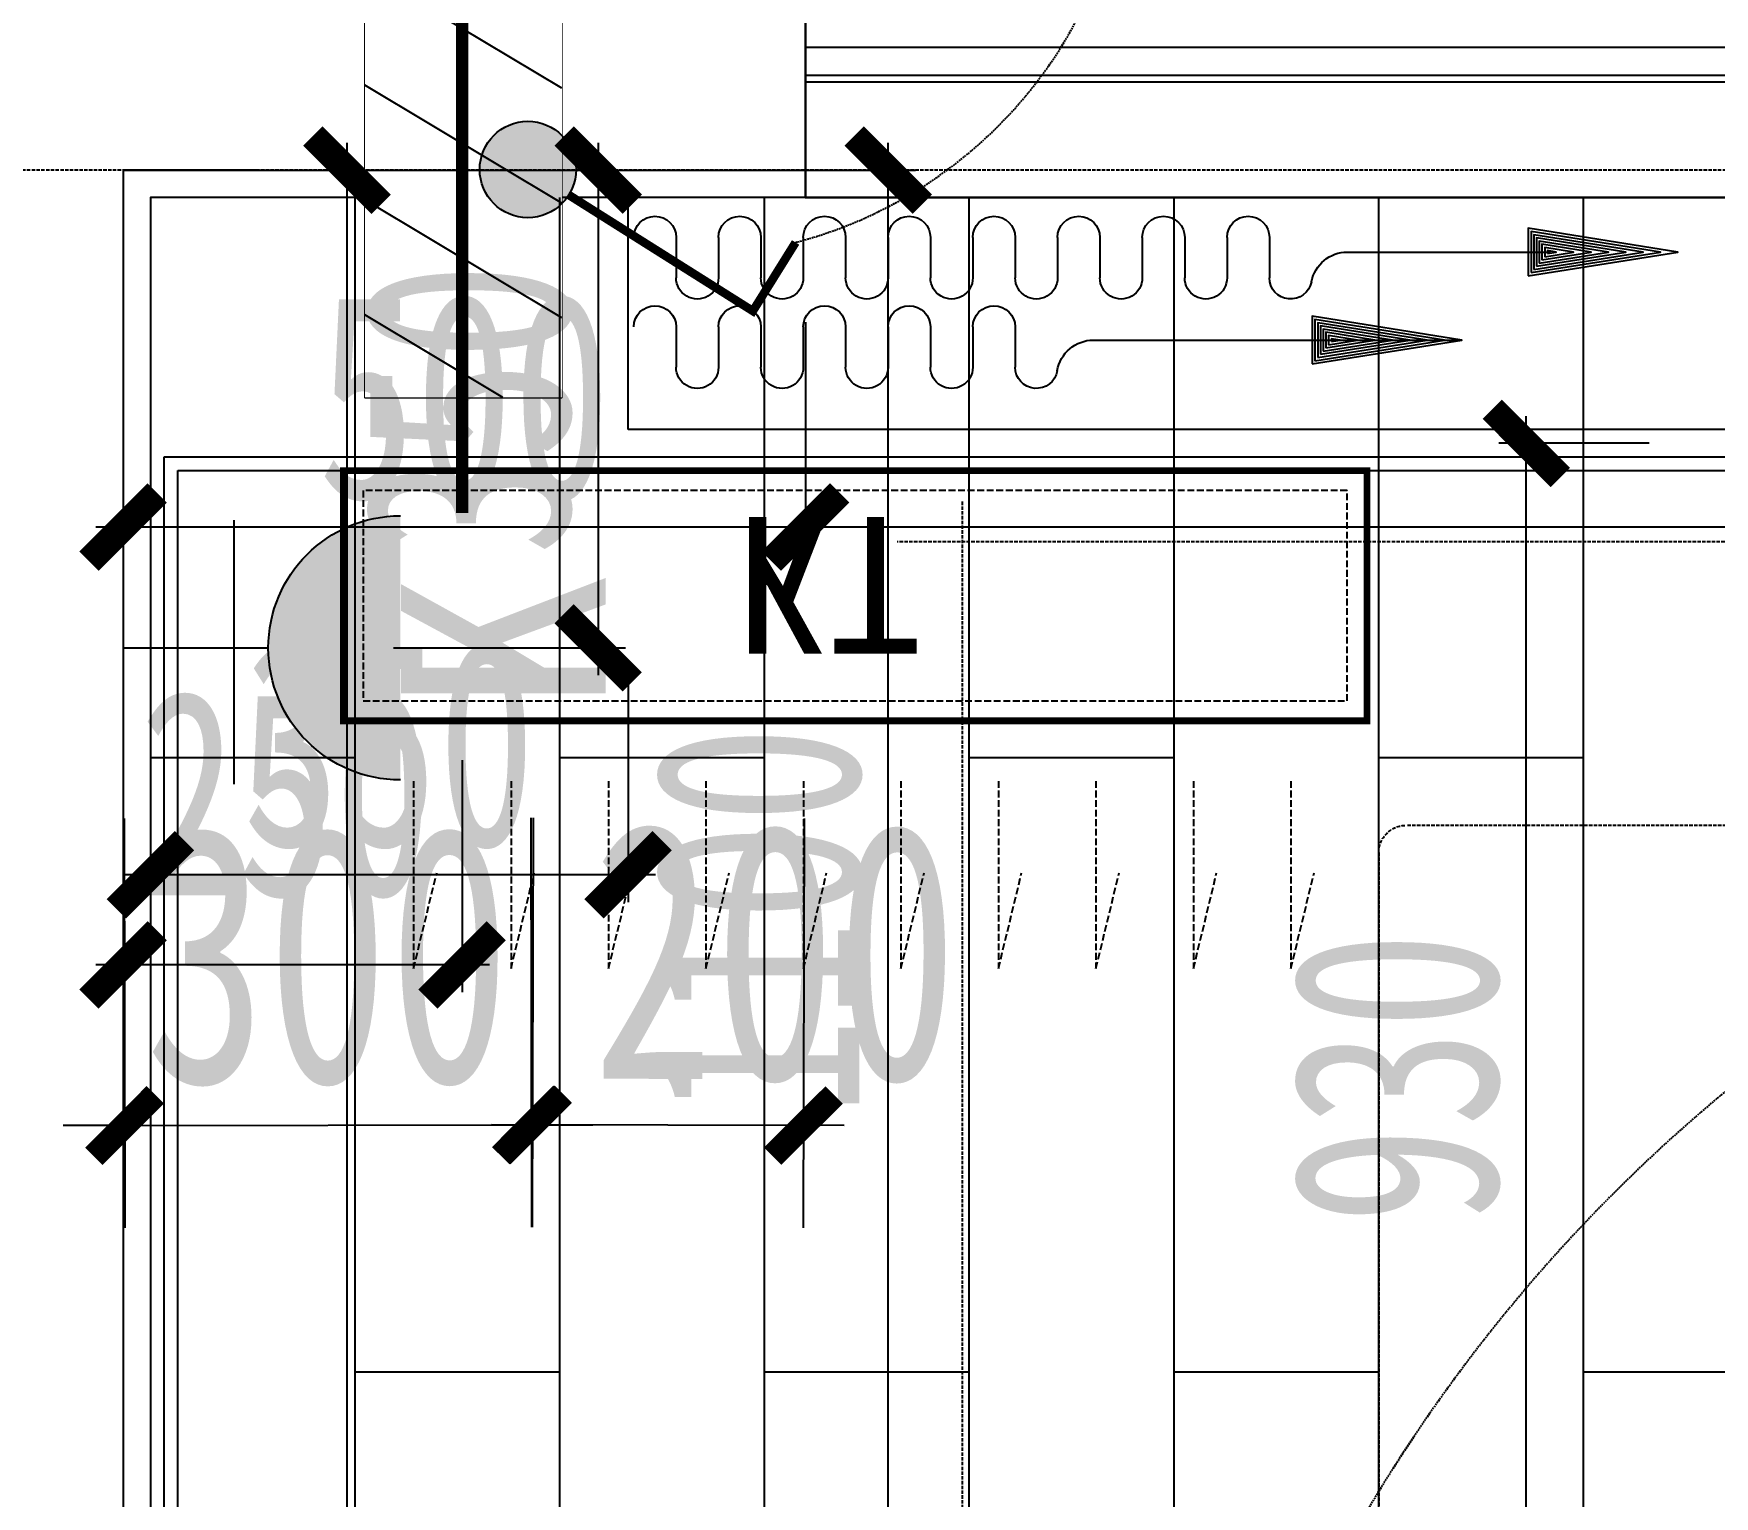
# Model space of a CAD drawing. Extents: x -255202 to 66368, y -6372500 to 603.
# Drawn here: x 61580 to 62811, y -3255359 to -3254287 of the extents above; entities that cross this region are included whole.
import ezdxf
from ezdxf.enums import TextEntityAlignment as Align
from ezdxf.xclip import XClip

# ---------------------------------------------------------------- set-up
doc = ezdxf.new("R2010")
doc.units = 0
doc.header["$LTSCALE"] = 10
doc.header["$MEASUREMENT"] = 0
doc.header["$XCLIPFRAME"] = 2
for name, pattern in [('$0$DASH', [0.35, 0.25, -0.1]), ('__DASH', [0.35, 0.25, -0.1]), ('CONTINOUS', [0]), ('DASH', [0.35, 0.25, -0.1]), ('HIDDEN', [0.375, 0.25, -0.125])]:
    doc.linetypes.add(name, pattern=pattern)
for name, color, linetype in [('A-WALL（砌体墙）', 7, 'Continuous'), ('A-墙体完成面', 15, 'Continuous'), ('A-门', 251, 'Continuous'), ('D-地面材料', 250, 'Continuous'), ('DIM-开关定位', 149, 'Continuous'), ('DIM-插座定位', 146, 'Continuous'), ('DIM-灯具定位', 149, 'Continuous'), ('E-开关示意', 34, 'Continuous'), ('E-插座示意', 34, 'Continuous'), ('G-BEAM', 4, 'DASH'), ('G-BEAM_CON', 4, 'Continuous'), ('J-平面活动家具', 33, 'HIDDEN'), ('J-空调外机', 48, 'HIDDEN'), ('J-窗帘', 8, 'Continuous'), ('J孔洞标注', 149, 'Continuous'), ('T-天花造型', 45, 'Continuous'), ('墙体定位图', 7, 'Continuous'), ('天花布置图', 7, 'Continuous'), ('孔洞', 53, 'Continuous'), ('孔洞标注', 58, 'Continuous'), ('改L~2D$0$0-装饰构件', 32, 'Continuous'), ('改L~2D$0$0-铝板-粗', 140, 'Continuous'), ('改L~2D$0$A-LINE-sec（面层剖线）', 15, 'Continuous')]:
    doc.layers.add(name, color=color, linetype=linetype)
doc.styles.add('宋体', font='', dxfattribs={"width": 0.8})
doc.styles.add('样式222', font='', dxfattribs={"width": 0.7})
doc.styles.get('宋体').set_extended_font_data('STXihei')
doc.styles.get('样式222').set_extended_font_data('STXihei')
doc.dimstyles.new('DK-50', dxfattribs={"dimscale": 50, "dimtxt": 3, "dimasz": 1, "dimexe": 0.4, "dimexo": 0.4, "dimgap": 0.4, "dimtad": 1, "dimtoh": 1, "dimdec": 0, "dimrnd": 5, "dimdsep": 46, "dimtxsty": '样式222', "dimblk": 'ARCHTICK', "dimcen": 3, "dimdle": 0.4, "dimclrd": 149, "dimclre": 149, "dimclrt": 149, "dimadec": 0, "dimazin": 0, "dimtfac": 1, "dimtdec": 0, "dimtix": 1, "dimtmove": 2, "dimatfit": 3, "dimldrblk": 'ARCHTICK', "dimfxl": 3, "dimfxlon": 1, "dimtvp": 1, "dimtolj": 1, "dimtzin": 0, "dimarcsym": 0})
doc.dimstyles.new('副本 DK-75', dxfattribs={"dimscale": 75, "dimtxt": 2.5, "dimasz": 0.6, "dimexe": 1, "dimexo": 1, "dimgap": 0.4, "dimtad": 1, "dimdec": 0, "dimrnd": 5, "dimdsep": 46, "dimtxsty": '样式222', "dimblk": 'ARCHTICK', "dimcen": 3, "dimdle": 0.4, "dimclrd": 149, "dimclre": 149, "dimclrt": 149, "dimadec": 0, "dimazin": 0, "dimtfac": 1, "dimtdec": 0, "dimtix": 1, "dimtmove": 2, "dimatfit": 3, "dimldrblk": 'ARCHTICK', "dimfxl": 3, "dimfxlon": 1, "dimtvp": 1, "dimtolj": 1, "dimtzin": 0, "dimarcsym": 0})

# ---------------------------------------------------------------- blocks, each defined once
blk = doc.blocks.new('_ArchTick')
at = {"color": 0, "linetype": 'ByBlock', "const_width": 0.4}
blk.add_lwpolyline([(-0.5, -0.5), (0.5, 0.5)], dxfattribs=at)
blk = doc.blocks.new('*D114')
at = {"layer": 'Defpoints', "color": 0, "transparency": 16777216}
for p in [(61678.14391207507, -3254387.021671573), (62205.66868994228, -3254387.021671573), (61678.14391207507, -3255487.021671572)]:
    blk.add_point(p, dxfattribs=at)
at = {"layer": 'DIM-插座定位', "color": 149, "lineweight": -2, "transparency": 16777216}
for p, q in [((62205.66868994228, -3255507.021671572), (62205.66868994228, -3254367.021671573)), ((62055.66868994228, -3254387.021671573), (62225.66868994228, -3254387.021671573)), ((62055.66868994228, -3255487.021671572), (62225.66868994228, -3255487.021671572))]:
    blk.add_line(p, q, dxfattribs=at)
at = {"layer": 'DIM-插座定位', "color": 149, "lineweight": -2, "transparency": 16777216, "xscale": 50, "yscale": 50, "zscale": 50}
for p, rotation in [((62205.66868994228, -3254387.021671573), 90), ((62205.66868994228, -3255487.021671572), 270)]:
    blk.add_blockref('_ArchTick', p, dxfattribs=dict(at, rotation=rotation))
at = {"layer": 'DIM-插座定位', "color": 149, "transparency": 16777216, "insert": (62110.66868994135, -3254937.021671572), "char_height": 150, "attachment_point": 5, "rotation": 90, "style": '样式222'}
blk.add_mtext('\\A1;1100', dxfattribs=at)
blk = doc.blocks.new('A$C575336CE')
h = blk.add_hatch(color=0)
edge = h.paths.add_edge_path()
edge.add_line((1.405646562809124, 90.28271435946226), (87.40564656234345, 90.28271435946226))
edge.add_ellipse((44.40564656257629, 90.28271435946226), major_axis=(-30.40559159087552, 30.40559159087552), ratio=0.9999999999987759, start_angle=45.00000000003507, end_angle=225.000000000035, ccw=False)
at = {"color": 0}
for p, q in [((44.40564656280912, -0.0007810433162376), (44.40564656280912, 47.28271435957868)), ((0.0002294096630067, 36.18985817040085), (86.00022940547206, 36.18985817040085))]:
    blk.add_line(p, q, dxfattribs=at)
blk.add_arc((44.40564656234346, 90.28271435946226), 42.9999999999224, 180, 0, dxfattribs=at)
at = {"color": 0, "style": '宋体'}
blk.add_attdef('S', text='', height=84, dxfattribs=at).set_placement((102.5750291629228, 76.11970460601151), align=Align.BOTTOM_CENTER)
blk = doc.blocks.new('*U79')
for points in [[(-0.3904160950752341, 0.2608676946291417), (-0.3320215967334936, -0.3320215967334935), (-0.3320215967334936, 0.3320215967334937)], [(-0.3320215967334936, 0.3320215967334937), (-0.2608676946291415, -0.3904160950752341), (-0.2608676946291415, 0.3904160950752342)], [(-0.3320215967334936, -0.3320215967334935), (-0.3320215967334936, 0.3320215967334937), (-0.2608676946291415, -0.3904160950752341)], [(-0.2608676946291415, 0.3904160950752342), (-0.1796887933164801, -0.4338071218311021), (-0.1796887933164801, 0.4338071218311021)], [(-0.2608676946291415, -0.3904160950752341), (-0.2608676946291415, 0.3904160950752342), (-0.1796887933164801, -0.4338071218311021)], [(-0.1796887933164801, 0.4338071218311021), (-0.0916045524473026, -0.4605271841768374), (-0.0916045524473026, 0.4605271841768375)], [(-0.1796887933164801, -0.4338071218311021), (-0.1796887933164801, 0.4338071218311021), (-0.0916045524473026, -0.4605271841768374)], [(-0.0916045524473026, 0.4605271841768375), (-1e-16, -0.4695494451012771), (-1e-16, 0.4695494451012773)], [(-0.0916045524473026, -0.4605271841768374), (-0.0916045524473026, 0.4605271841768375), (-1e-16, -0.4695494451012771)], [(-0.4605271841768374, 0.0916045524473031), (-0.4338071218311021, -0.17968879331648), (-0.4338071218311021, 0.1796887933164804)], [(-0.4338071218311021, 0.1796887933164804), (-0.3904160950752341, -0.2608676946291414), (-0.3904160950752341, 0.2608676946291417)], [(-0.4338071218311021, -0.17968879331648), (-0.4338071218311021, 0.1796887933164804), (-0.3904160950752341, -0.2608676946291414)], [(-0.3904160950752341, -0.2608676946291414), (-0.3904160950752341, 0.2608676946291417), (-0.3320215967334936, -0.3320215967334935)], [(-0.4695494451012772, 0), (-0.4605271841768374, -0.0916045524473025), (-0.4605271841768374, 0.0916045524473031)], [(-0.4605271841768374, -0.0916045524473025), (-0.4605271841768374, 0.0916045524473031), (-0.4338071218311021, -0.17968879331648)]]:
    blk.add_solid(points)
at = {"extrusion": (0, 0, -1)}
for points in [[(1e-16, -0.4695494451012771), (1e-16, 0.4695494451012773), (-0.0916045524473024, -0.4605271841768373)], [(1e-16, 0.4695494451012773), (-0.0916045524473024, -0.4605271841768373), (-0.0916045524473024, 0.4605271841768376)], [(-0.0916045524473024, -0.4605271841768373), (-0.0916045524473024, 0.4605271841768376), (-0.1796887933164799, -0.4338071218311021)], [(-0.0916045524473024, 0.4605271841768376), (-0.1796887933164799, -0.4338071218311021), (-0.1796887933164799, 0.4338071218311023)], [(-0.1796887933164799, -0.4338071218311021), (-0.1796887933164799, 0.4338071218311023), (-0.2608676946291413, -0.390416095075234)], [(-0.1796887933164799, 0.4338071218311023), (-0.2608676946291413, -0.390416095075234), (-0.2608676946291413, 0.3904160950752345)], [(-0.2608676946291413, -0.390416095075234), (-0.2608676946291413, 0.3904160950752345), (-0.3320215967334934, -0.3320215967334935)], [(-0.2608676946291413, 0.3904160950752345), (-0.3320215967334934, -0.3320215967334935), (-0.3320215967334934, 0.3320215967334939)], [(-0.3320215967334934, -0.3320215967334935), (-0.3320215967334934, 0.3320215967334939), (-0.390416095075234, -0.2608676946291414)], [(-0.3320215967334934, 0.3320215967334939), (-0.390416095075234, -0.2608676946291414), (-0.390416095075234, 0.260867694629142)], [(-0.390416095075234, -0.2608676946291414), (-0.390416095075234, 0.260867694629142), (-0.4338071218311019, -0.17968879331648)], [(-0.390416095075234, 0.260867694629142), (-0.4338071218311019, -0.17968879331648), (-0.4338071218311019, 0.1796887933164809)], [(-0.4338071218311019, -0.17968879331648), (-0.4338071218311019, 0.1796887933164809), (-0.4605271841768372, -0.0916045524473026)], [(-0.4338071218311019, 0.1796887933164809), (-0.4605271841768372, -0.0916045524473026), (-0.4605271841768372, 0.0916045524473042)], [(-0.4605271841768372, -0.0916045524473026), (-0.4605271841768372, 0.0916045524473042), (-0.4695494451012775, 5e-15)]]:
    blk.add_solid(points, dxfattribs=at)
blk = doc.blocks.new('开关单01')
for p, q in [((110.3760311594542, 109.3887381767163), (76.96745322688093, 142.7973160785095)), ((20.40882511509153, 19.42153213427445), (110.3760311594542, 109.3887381767163))]:
    blk.add_line(p, q)
at = {"ltscale": 0.3, "const_width": 5}
blk.add_lwpolyline([(76.96745322688093, 142.7973160785095), (110.3760311594542, 109.3887381767163), (19.92129580400964, 19.9212958040096)], dxfattribs=at)
blk.add_circle((0, 0), 28.17296670607665)
at = {"extrusion": (0, 0, -1), "xscale": 60, "yscale": 60, "zscale": -60, "rotation": 90}
blk.add_blockref('*U79', (0, 0), dxfattribs=at)
blk = doc.blocks.new('DRAP')
at = {"color": 250}
for p, q in [((39.32081005553482, 46.72263380710501), (39.32081005553482, 83.65059129253495)), ((78.13309076807855, 46.7226338069886), (78.13309076807855, 83.65059129253495)), ((116.9453714806004, 46.72263380710501), (116.9453714805968, 83.65059129241854)), ((155.7576521931478, 46.7226338069886), (155.7576521931442, 83.65059129241854)), ((194.5699329056915, 46.72263380710501), (194.5699329056915, 83.65059129241854)), ((233.3822136182243, 46.72263380710501), (233.3822136182243, 83.65059129241854)), ((272.1944943307572, 46.72263380710501), (272.1944943307572, 83.65059129253495)), ((311.00677504329, 46.72263380710501), (311.00677504329, 83.65059129241854)), ((349.819055755841, 46.7226338069886), (349.819055755841, 83.65059129253495)), ((421.6377484275436, 58.76059222524054), (758.9475622098435, 58.76059222535696)), ((39.32081005553482, -35.16112542664632), (39.32081005553482, 1.766832058783621)), ((78.13309076807855, -35.16112542664632), (78.13309076808218, 1.766832058783621)), ((116.9453714806004, -35.16112542664632), (116.9453714806004, 1.766832058900036)), ((155.7576521931478, -35.16112542664632), (155.7576521931442, 1.766832058667205)), ((194.5699329056952, -35.16112542664632), (194.5699329056915, 1.766832058783621)), ((233.382213618228, -35.16112542664632), (233.3822136182243, 1.766832058667205)), ((272.1944943307572, -35.16112542652991), (272.1944943307572, 1.766832058667205)), ((311.00677504329, -35.16112542664632), (311.00677504329, 1.766832058783621)), ((349.8190557558373, -35.16112542652991), (349.8190557558446, 1.766832058667205)), ((388.6313364683701, -35.16112542676274), (388.6313364683738, 1.766832058783621)), ((427.4436171809211, -35.16112542664632), (427.4436171809211, 1.766832058667205)), ((466.2558978934539, -35.16112542664632), (466.2558978934539, 1.766832058783621)), ((505.0681786059868, -35.16112542664632), (505.0681786059868, 1.766832058783621)), ((543.8804593185196, -35.16112542664632), (543.8804593185196, 1.766832058667205)), ((582.6927400310669, -35.16112542664632), (582.6927400310669, 1.766832058667205)), ((654.2767111010435, -21.83185077807866), (840.2600622098398, -21.83185077807866))]:
    blk.add_line(p, q, dxfattribs=at)
at = {"color": 250, "linetype": 'Continuous'}
for points in [[(621.9065766366803, 80.54987127985805), (758.9475622098435, 58.76059222535696), (621.9065766366839, 36.97131317085586)], [(624.4065766366839, 77.6209722883068), (743.0266129241318, 58.76059222535696), (624.4065766366839, 39.90021216217428)], [(626.9065766366839, 74.69207329687197), (727.1056636384419, 58.76059222524054), (626.9065766366839, 42.82911115372553)], [(629.4065766366839, 71.76317430543713), (711.1847143527411, 58.76059222524054), (629.4065766366803, 45.75801014516037)], [(631.9065766366803, 68.8342753140023), (695.2637650670476, 58.76059222524054), (631.9065766366839, 48.68690913671162)], [(634.4065766366803, 65.90537632256746), (679.3428157813469, 58.76059222524054), (634.4065766366839, 51.61580812803004)], [(636.9065766366839, 62.97647733101621), (663.4218664956388, 58.76059222524054), (636.9065766366803, 54.54470711958129)], [(639.4065766366839, 60.04757833958138), (647.5009172099344, 58.76059222535696), (639.4065766366803, 57.47360611113254)], [(819.7815766366803, -0.0425717233447358), (956.8225622098398, -21.83185077796225), (819.7815766366839, -43.62112983246334)], [(822.2815766366839, -2.971470714895986), (940.9016129241318, -21.83185077796225), (822.2815766366803, -40.69223084114492)], [(824.7815766366839, -5.900369706330821), (924.9806636384455, -21.83185077796225), (824.7815766366803, -37.76333184959367)], [(827.2815766366803, -8.829268697882071), (909.0597143527411, -21.83185077796225), (827.2815766366839, -34.83443285815883)], [(829.7815766366803, -11.75816768931691), (893.1387650670513, -21.83185077807866), (829.7815766366839, -31.90553386660758)], [(832.2815766366803, -14.68706668086816), (877.2178157813432, -21.83185077807866), (832.2815766366839, -28.97663487517275)], [(834.7815766366839, -17.61596567230299), (861.2968664956388, -21.83185077796225), (834.7815766366839, -26.0477358836215)], [(837.2815766366803, -20.54486466385424), (845.375917209938, -21.83185077807866), (837.2815766366803, -23.11883689218666)]]:
    blk.add_lwpolyline(points, close=True, dxfattribs=at)
at = {"color": 250}
for centre, radius, start, end in [((58.72695041179759, 83.65059129241854), 19.40614035626747, 0, 180), ((136.3515118368814, 83.65059129241854), 19.40614035626747, 0, 180), ((213.9760732619579, 83.65059129241854), 19.40614035626747, 0, 180), ((291.6006346870236, 83.65059129230212), 19.40614035626747, 0, 180), ((369.2251961121074, 83.65059129241854), 19.40614035626747, 9.59477245366293, 180), ((421.6377484275399, 92.51059222524054), 33.75, 189.5947724536629, 270), ((19.91466969926842, 46.72263380710501), 19.40614035626747, 180, 0), ((97.5392311243304, 46.72263380710501), 19.40614035626747, 180, 0), ((175.1637925494106, 46.7226338069886), 19.40614035626747, 180, 0), ((252.7883539744907, 46.7226338069886), 19.40614035626747, 180, 0), ((330.4129153995564, 46.72263380710501), 19.40614035626747, 180, 0), ((58.72695041179759, 1.766832058667205), 19.40614035626747, 0, 180), ((136.3515118368778, 1.766832058667205), 19.40614035626747, 0, 180), ((213.9760732619579, 1.766832058783621), 19.40614035626747, 0, 180), ((291.6006346870236, 1.766832058783621), 19.40614035626747, 0, 180), ((369.2251961121074, 1.766832058667205), 19.40614035626747, 0, 180), ((446.8497575371875, 1.766832058667205), 19.40614035626747, 0, 180), ((524.4743189622532, 1.766832058667205), 19.40614035626747, 0, 180), ((602.0988803873333, 1.766832058783621), 19.40614035626747, 11.00949546774086, 180), ((654.2767111010435, 11.91814922203775), 33.75, 191.0094954677409, 270), ((19.91466969926842, -35.16112542664632), 19.40614035626747, 180, 0), ((97.53923112433404, -35.16112542664632), 19.40614035626747, 180, 0), ((175.1637925494106, -35.16112542652991), 19.40614035626747, 180, 0), ((252.7883539744907, -35.16112542664632), 19.40614035626747, 180, 0), ((330.41291539956, -35.16112542664632), 19.40614035626747, 180, 0), ((408.0374768246547, -35.16112542664632), 19.40614035626747, 180, 0), ((485.6620382497204, -35.16112542664632), 19.40614035626747, 180, 0), ((563.2865996748005, -35.16112542652991), 19.40614035626747, 180, 0)]:
    blk.add_arc(centre, radius, start, end, dxfattribs=at)
blk = doc.blocks.new('*U92')
at = {"color": 48}
blk.add_lwpolyline([(22.32641585014062, -11.71718853190198), (22.32641585014062, 68.2828114685908), (242.3264253518428, 68.28281146888911), (242.3264253518428, -11.71718853160367)], close=True, dxfattribs=at)
blk.add_wipeout([(22.32641585014062, -11.717188531901968), (22.32641585014062, 68.28281146859081), (242.32642535184272, 68.28281146888907), (242.32642535184272, -11.717188531603654)])
at = {"color": 48, "const_width": 5}
blk.add_lwpolyline([(-4.865193571313284, 28.79380488268362), (289.2239972769073, 28.79380488267634)], dxfattribs=at)
blk = doc.blocks.new('主卧室孔洞')
at = {"color": 1, "xscale": -1, "rotation": 180}
blk.add_blockref('*U92', (270.7556833982671, -8599.90948264424), dxfattribs=at)
at = {"color": 48, "linetype": 'ByBlock'}
for p, q in [((340.9831373641647, -8588.192294112403), (293.0820992484078, -8668.19229411283)), ((387.6053140951173, -8588.192294112465), (339.7042759793594, -8668.192294112894)), ((434.2274908260689, -8588.192294112529), (386.3264527103111, -8668.192294112958)), ((480.8496675570203, -8588.192294112592), (432.9486294412634, -8668.19229411302)), ((513.0821087501098, -8612.224734500549), (479.570806172215, -8668.192294113083))]:
    blk.add_line(p, q, dxfattribs=at)
blk = doc.blocks.new('WDD')
at = {"layer": '孔洞', "color": 48, "linetype": 'ByBlock', "xscale": 1.80468753947396, "yscale": 1.80468753947396, "zscale": 1.80468753947396}
blk.add_blockref('主卧室孔洞', (-180206.8185476576, -3307052.57929104, -6.894340875746146), dxfattribs=at)
at = {"layer": '孔洞', "color": 48, "linetype": 'ByBlock'}
blk.add_circle((-179863.9160635076, -3322624.692595416, -6.894340875746146), 136.9467697016375, dxfattribs=at)
blk = doc.blocks.new('REWDD')
at = {"layer": '孔洞', "color": 48, "style": '样式222', "width": 0.7}
blk.add_text('3', height=187.4987569642499, rotation=90, dxfattribs=at).set_placement((-220551.6766497751, -3336586.216763888), align=Align.RIGHT)
at = {"layer": '孔洞', "linetype": 'ByBlock', "rotation": 90}
blk.add_blockref('WDD', (-3543256.521805496, -3156772.442877288, 6.894340875746146), dxfattribs=at)
blk = doc.blocks.new('EREDD')
at = {"layer": 'J-空调外机', "linetype": 'ByBlock', "rotation": 270}
blk.add_blockref('REWDD', (3407581.443410362, -3474589.519533922), dxfattribs=at)
blk = doc.blocks.new('*D286')
at = {"layer": 'Defpoints', "color": 0, "transparency": 16777216}
for p in [(61594.52775316191, -3254037.021671435), (61594.52775316191, -3254167.021671438), (61975.52457556209, -3254167.021671438)]:
    blk.add_point(p, dxfattribs=at)
at = {"layer": 'J孔洞标注', "color": 149, "lineweight": -2, "transparency": 16777216}
for p, q in [((61975.52457556209, -3254037.021671435), (61975.52457556209, -3253992.021671435)), ((61750.52457556209, -3254037.021671435), (62050.52457556209, -3254037.021671435)), ((61975.52457556209, -3254037.021671435), (61975.52457556209, -3254167.021671438)), ((61750.52457556209, -3254167.021671438), (62050.52457556209, -3254167.021671438)), ((61975.52457556209, -3254167.021671438), (61975.52457556209, -3254212.021671438))]:
    blk.add_line(p, q, dxfattribs=at)
at = {"layer": 'J孔洞标注', "color": 149, "lineweight": -2, "transparency": 16777216, "xscale": 45, "yscale": 45, "zscale": 45}
for p, rotation in [((61975.52457556209, -3254037.021671435), 270), ((61975.52457556209, -3254167.021671438), 90)]:
    blk.add_blockref('_ArchTick', p, dxfattribs=dict(at, rotation=rotation))
at = {"layer": 'J孔洞标注', "color": 149, "transparency": 16777216, "insert": (61851.77457556115, -3254102.021671436), "char_height": 187.5, "attachment_point": 5, "rotation": 90, "style": '样式222'}
blk.add_mtext('\\A1;130', dxfattribs=at)
blk = doc.blocks.new('*D303')
at = {"layer": 'Defpoints', "color": 0, "linetype": 'ByBlock', "transparency": 16777216}
for p in [(61645.08434389081, -3254355.625305978), (61893.46311370339, -3254355.625305976), (61645.08434389081, -3254969.259780381)]:
    blk.add_point(p, dxfattribs=at)
at = {"layer": '孔洞标注', "color": 149, "linetype": 'ByBlock', "lineweight": -2, "transparency": 16777216}
for p, q in [((61645.08434389081, -3254819.259780381), (61645.08434389081, -3254989.259780381)), ((61893.46311370339, -3254819.259780381), (61893.46311370339, -3254989.259780381)), ((61913.46311370339, -3254969.259780381), (61625.08434389081, -3254969.259780381))]:
    blk.add_line(p, q, dxfattribs=at)
at = {"layer": '孔洞标注', "color": 149, "linetype": 'ByBlock', "lineweight": -2, "transparency": 16777216, "xscale": 50, "yscale": 50, "zscale": 50, "rotation": 180}
blk.add_blockref('_ArchTick', (61645.08434389081, -3254969.259780381), dxfattribs=at)
at = {"layer": '孔洞标注', "color": 149, "linetype": 'ByBlock', "lineweight": -2, "transparency": 16777216, "xscale": 50, "yscale": 50, "zscale": 50}
blk.add_blockref('_ArchTick', (61893.46311370339, -3254969.259780381), dxfattribs=at)
at = {"layer": '孔洞标注', "color": 149, "linetype": 'ByBlock', "transparency": 16777216, "insert": (61764.1686899421, -3254844.5), "char_height": 150, "attachment_point": 5, "style": '样式222'}
blk.add_mtext('\\A1;250', dxfattribs=at)
blk = doc.blocks.new('DDD')
at = {"linetype": '$0$DASH', "ltscale": 2}
for p, q in [((102010.2219314642, -298630.3108431674), (102010.2219314642, -298767.6565762847)), ((102081.6508481088, -298630.3108431674), (102081.6508481088, -298767.6565762847)), ((102153.0797647535, -298630.3108431674), (102153.0797647535, -298767.6565762847)), ((102224.5086813981, -298630.3108431674), (102224.5086813981, -298767.6565762847)), ((102295.9375980428, -298630.3108431674), (102295.9375980428, -298767.6565762847)), ((102367.3665146875, -298630.3108431674), (102367.3665146875, -298767.6565762847)), ((102438.7954313321, -298630.3108431674), (102438.7954313321, -298767.6565762847)), ((102510.2243479768, -298630.3108431674), (102510.2243479768, -298767.6565762847)), ((102581.6532646214, -298630.3108431674), (102581.6532646214, -298767.6565762847)), ((102653.0821812661, -298630.3108431674), (102653.0821812661, -298767.6565762847)), ((102010.2219314642, -298767.6565762847), (101993.2503140079, -298697.6134930686)), ((102081.6508481088, -298767.6565762847), (102064.6792306526, -298697.6134930686)), ((102153.0797647535, -298767.6565762847), (102136.1081472972, -298697.6134930686)), ((102224.5086813981, -298767.6565762847), (102207.5370639419, -298697.6134930686)), ((102295.9375980428, -298767.6565762847), (102278.9659805865, -298697.6134930686)), ((102367.3665146875, -298767.6565762847), (102350.3948972312, -298697.6134930686)), ((102438.7954313321, -298767.6565762847), (102421.8238138758, -298697.6134930686)), ((102510.2243479768, -298767.6565762847), (102493.2527305205, -298697.6134930686)), ((102581.6532646214, -298767.6565762847), (102564.6816471652, -298697.6134930686)), ((102653.0821812661, -298767.6565762847), (102636.1105638098, -298697.6134930686))]:
    blk.add_line(p, q, dxfattribs=at)
at = {"linetype": '$0$DASH', "ltscale": 2, "const_width": 5}
blk.add_lwpolyline([(101954.4862390346, -298402.9194992445), (102704.4862388599, -298402.9194992445), (102704.4862388599, -298586.2528325352), (101954.4862390346, -298586.2528325352), (101954.4862390346, -298402.9194992445)], dxfattribs=at)
at = {"color": 8, "linetype": '$0$DASH', "ltscale": 2}
blk.add_lwpolyline([(101969.0706224271, -298417.5038826368), (102689.9018554674, -298417.5038826368), (102689.9018554674, -298571.6684491425), (101969.0706224271, -298571.6684491425)], close=True, dxfattribs=at)
at = {"color": 8, "style": '宋体', "text_generation_flag": 2}
blk.add_attdef('KT', text='', height=124.9999999708962, dxfattribs=at).set_placement((102348.6715728393, -298486.951429869), align=Align.MIDDLE)
blk = doc.blocks.new('fgdgdgd')
at = {"layer": 'G-BEAM'}
blk.add_line((167852.5632162801, 69924.83510910627), (161852.5651694051, 69924.83510910627), dxfattribs=at)
blk = doc.blocks.new('*D358')
at = {"layer": 'Defpoints', "color": 0, "transparency": 16777216}
for p in [(62673.1600120586, -3254587.154816554), (62783.32047419081, -3254587.154816554), (62748.37274807643, -3255517.097747114)]:
    blk.add_point(p, dxfattribs=at)
at = {"layer": 'DIM-灯具定位', "color": 149, "lineweight": -2, "transparency": 16777216}
for p, q in [((62673.1600120586, -3255537.097747114), (62673.1600120586, -3254567.154816554)), ((62763.32047419081, -3254587.154816554), (62653.1600120586, -3254587.154816554)), ((62728.37274807643, -3255517.097747114), (62653.1600120586, -3255517.097747114))]:
    blk.add_line(p, q, dxfattribs=at)
at = {"layer": 'DIM-灯具定位', "color": 149, "lineweight": -2, "transparency": 16777216, "xscale": 50, "yscale": 50, "zscale": 50}
for p, rotation in [((62673.1600120586, -3254587.154816554), 90), ((62673.1600120586, -3255517.097747114), 270)]:
    blk.add_blockref('_ArchTick', p, dxfattribs=dict(at, rotation=rotation))
at = {"layer": 'DIM-灯具定位', "color": 149, "transparency": 16777216, "insert": (62578.16001205767, -3255052.126281833), "char_height": 150, "attachment_point": 5, "rotation": 90, "style": '样式222'}
blk.add_mtext('\\A1;930', dxfattribs=at)
blk = doc.blocks.new('*D417')
at = {"layer": 'Defpoints', "color": 0, "transparency": 16777216}
for p in [(61946.65321788826, -3254386.572184134), (62145.08434389051, -3254387.021671439), (61945.06771908882, -3255086.508108245)]:
    blk.add_point(p, dxfattribs=at)
at = {"layer": 'DIM-开关定位', "color": 149, "lineweight": -2, "transparency": 16777216}
for p, q in [((61945.5773890491, -3254861.508685498), (61944.89782910206, -3255161.507915827)), ((62144.00851505135, -3254861.958172803), (62143.32895510431, -3255161.957403132)), ((62173.49876812402, -3255087.025551545), (61915.06779605587, -3255086.44015225))]:
    blk.add_line(p, q, dxfattribs=at)
at = {"layer": 'DIM-开关定位', "color": 149, "lineweight": -2, "transparency": 16777216, "xscale": 45, "yscale": 45, "zscale": 45}
for p, rotation in [((61945.06771908882, -3255086.508108245), 179.8702134993696), ((62143.49884509108, -3255086.95759555), 359.8702134993696)]:
    blk.add_blockref('_ArchTick', p, dxfattribs=dict(at, rotation=rotation))
at = {"layer": 'DIM-开关定位', "color": 149, "transparency": 16777216, "insert": (62122.81349429312, -3254960.724139038), "char_height": 187.5, "attachment_point": 5, "rotation": 359.87021349936964, "style": '样式222'}
blk.add_mtext('\\A1;200', dxfattribs=at)
blk = doc.blocks.new('*D685')
at = {"layer": 'Defpoints', "color": 0, "transparency": 16777216}
for p in [(59145.08434372321, 0), (59145.08434372321, 0), (62145.08434372321, -3265087.021671439)]:
    blk.add_point(p, dxfattribs=at)
at = {"layer": '墙体定位图', "color": 149, "lineweight": -2, "transparency": 16777216}
for p, q in [((59145.08434372321, 0), (59145.08434372321, 20)), ((62145.08434372341, -150), (62145.08434372341, 20)), ((62165.08434372341, 0), (59125.08434372321, 0))]:
    blk.add_line(p, q, dxfattribs=at)
at = {"layer": '墙体定位图', "color": 149, "lineweight": -2, "transparency": 16777216, "xscale": 50, "yscale": 50, "zscale": 50, "rotation": 180}
blk.add_blockref('_ArchTick', (59145.08434372321, 0), dxfattribs=at)
at = {"layer": '墙体定位图', "color": 149, "lineweight": -2, "transparency": 16777216, "xscale": 50, "yscale": 50, "zscale": 50}
blk.add_blockref('_ArchTick', (62145.08434372341, 0), dxfattribs=at)
at = {"layer": '墙体定位图', "color": 149, "transparency": 16777216, "insert": (60645.08434372331, 95), "char_height": 150, "attachment_point": 5, "style": '样式222'}
blk.add_mtext('\\A1;3000', dxfattribs=at)
blk = doc.blocks.new('*D695')
at = {"layer": 'Defpoints', "color": 0, "transparency": 16777216}
for p in [(61545.08434389105, 230.9122631917708), (62645.0843439132, 0), (61545.08434389085, -3260687.140984676)]:
    blk.add_point(p, dxfattribs=at)
at = {"layer": '墙体定位图', "color": 149, "lineweight": -2, "transparency": 16777216}
for p, q in [((61545.08434389105, 80.91226319177076), (61545.08434389105, 250.9122631917708)), ((62645.0843439132, 80.91226319177076), (62645.0843439132, 250.9122631917708)), ((62665.0843439132, 230.9122631917708), (61525.08434389105, 230.9122631917708))]:
    blk.add_line(p, q, dxfattribs=at)
at = {"layer": '墙体定位图', "color": 149, "lineweight": -2, "transparency": 16777216, "xscale": 50, "yscale": 50, "zscale": 50, "rotation": 180}
blk.add_blockref('_ArchTick', (61545.08434389105, 230.9122631917708), dxfattribs=at)
at = {"layer": '墙体定位图', "color": 149, "lineweight": -2, "transparency": 16777216, "xscale": 50, "yscale": 50, "zscale": 50}
blk.add_blockref('_ArchTick', (62645.0843439132, 230.9122631917708), dxfattribs=at)
at = {"layer": '墙体定位图', "color": 149, "transparency": 16777216, "insert": (62095.08434390213, 325.9122631917708), "char_height": 150, "attachment_point": 5, "style": '样式222'}
blk.add_mtext('\\A1;1100', dxfattribs=at)
blk = doc.blocks.new('*D712')
at = {"layer": 'Defpoints', "color": 0, "transparency": 16777216}
for p in [(62145.0843438905, -3254387.021671439), (64145.08434388993, -3254387.021671439), (62145.0843438905, -3254648.5)]:
    blk.add_point(p, dxfattribs=at)
at = {"layer": '墙体定位图', "color": 149, "lineweight": -2, "transparency": 16777216}
for p, q in [((62145.0843438905, -3254498.5), (62145.0843438905, -3254668.5)), ((64145.08434388993, -3254498.5), (64145.08434388993, -3254668.5)), ((64165.08434388993, -3254648.5), (62125.0843438905, -3254648.5))]:
    blk.add_line(p, q, dxfattribs=at)
at = {"layer": '墙体定位图', "color": 149, "lineweight": -2, "transparency": 16777216, "xscale": 50, "yscale": 50, "zscale": 50, "rotation": 180}
blk.add_blockref('_ArchTick', (62145.0843438905, -3254648.5), dxfattribs=at)
at = {"layer": '墙体定位图', "color": 149, "lineweight": -2, "transparency": 16777216, "xscale": 50, "yscale": 50, "zscale": 50}
blk.add_blockref('_ArchTick', (64145.08434388993, -3254648.5), dxfattribs=at)
at = {"layer": '墙体定位图', "color": 149, "transparency": 16777216, "insert": (63145.08434389022, -3254553.5), "char_height": 150, "attachment_point": 5, "style": '样式222'}
blk.add_mtext('\\A1;2000', dxfattribs=at)
blk = doc.blocks.new('*D713')
at = {"layer": 'Defpoints', "color": 0, "transparency": 16777216}
for p in [(61645.08434389085, -3254387.021671439), (62145.0843438905, -3254387.021671439), (61645.08434389085, -3254648.5)]:
    blk.add_point(p, dxfattribs=at)
at = {"layer": '墙体定位图', "color": 149, "lineweight": -2, "transparency": 16777216}
for p, q in [((61645.08434389085, -3254498.5), (61645.08434389085, -3254668.5)), ((62145.0843438905, -3254498.5), (62145.0843438905, -3254668.5)), ((62165.0843438905, -3254648.5), (61625.08434389085, -3254648.5))]:
    blk.add_line(p, q, dxfattribs=at)
at = {"layer": '墙体定位图', "color": 149, "lineweight": -2, "transparency": 16777216, "xscale": 50, "yscale": 50, "zscale": 50, "rotation": 180}
blk.add_blockref('_ArchTick', (61645.08434389085, -3254648.5), dxfattribs=at)
at = {"layer": '墙体定位图', "color": 149, "lineweight": -2, "transparency": 16777216, "xscale": 50, "yscale": 50, "zscale": 50}
blk.add_blockref('_ArchTick', (62145.0843438905, -3254648.5), dxfattribs=at)
at = {"layer": '墙体定位图', "color": 149, "transparency": 16777216, "insert": (61895.08434389067, -3254553.5), "char_height": 150, "attachment_point": 5, "style": '样式222'}
blk.add_mtext('\\A1;500', dxfattribs=at)
blk = doc.blocks.new('*D715')
at = {"layer": 'Defpoints', "color": 0, "transparency": 16777216}
for p in [(61645.08434389088, -3254387.021671441), (61809.16868994228, -3254387.021671441), (61645.08434389041, -3257087.021671441)]:
    blk.add_point(p, dxfattribs=at)
at = {"layer": '墙体定位图', "color": 149, "lineweight": -2, "transparency": 16777216}
for p, q in [((61809.16868994228, -3257107.021671441), (61809.16868994228, -3254367.021671441)), ((61665.08434389088, -3254387.021671441), (61829.16868994228, -3254387.021671441)), ((61665.08434389041, -3257087.021671441), (61829.16868994228, -3257087.021671441))]:
    blk.add_line(p, q, dxfattribs=at)
at = {"layer": '墙体定位图', "color": 149, "lineweight": -2, "transparency": 16777216, "xscale": 50, "yscale": 50, "zscale": 50}
for p, rotation in [((61809.16868994228, -3254387.021671441), 90), ((61809.16868994228, -3257087.021671441), 270)]:
    blk.add_blockref('_ArchTick', p, dxfattribs=dict(at, rotation=rotation))
at = {"layer": '墙体定位图', "color": 149, "transparency": 16777216, "insert": (61714.16868994135, -3255737.02167144), "char_height": 150, "attachment_point": 5, "rotation": 90, "style": '样式222'}
blk.add_mtext('\\A1;2700', dxfattribs=at)
blk = doc.blocks.new('*U592')
at = {"layer": '改L~2D$0$0-装饰构件'}
for p, q in [((75, 900.0000000014898), (75, -900.0000000014888)), ((125, 900.0000000014898), (125, -900.0000000014888))]:
    blk.add_line(p, q, dxfattribs=at)
at = {"layer": '改L~2D$0$A-LINE-sec（面层剖线）'}
blk.add_lwpolyline([(-125, 900.0000000014898), (-25, 800.0000000014898), (74.99999999999909, -900.0000000014898)], dxfattribs=at)
blk = doc.blocks.new('*U593')
at = {"color": 0, "linetype": 'ByBlock', "lineweight": -2}
blk.add_blockref('*U592', (-2500, 0), dxfattribs=at)
blk = doc.blocks.new('改L~2D$0$A$C49EA4756')
at = {"layer": '改L~2D$0$0-铝板-粗'}
for points in [[(-6200.000000001739, 2600.000000002794), (0, 2600.000000002794), (0, 0), (-6200.000000001739, 0)], [(-6000.000000001739, 2000.000000002794), (-200, 2000.000000002794), (-200, 200), (-6000.000000001739, 200)]]:
    blk.add_lwpolyline(points, close=True, dxfattribs=at)
blk.add_blockref('*U593', (-450, 1100.000000001397))
blk = doc.blocks.new('*D1041')
at = {"layer": 'Defpoints', "color": 0, "transparency": 16777216}
for p in [(61645.08434389088, -3254387.021671441), (61645.08434389088, -3254737.021671441), (61993.16868994228, -3254737.021671441)]:
    blk.add_point(p, dxfattribs=at)
at = {"layer": 'DIM-插座定位', "color": 149, "lineweight": -2, "transparency": 16777216}
for p, q in [((61993.16868994228, -3254367.021671441), (61993.16868994228, -3254757.021671441)), ((61843.16868994228, -3254387.021671441), (62013.16868994228, -3254387.021671441)), ((61843.16868994228, -3254737.021671441), (62013.16868994228, -3254737.021671441))]:
    blk.add_line(p, q, dxfattribs=at)
at = {"layer": 'DIM-插座定位', "color": 149, "lineweight": -2, "transparency": 16777216, "xscale": 50, "yscale": 50, "zscale": 50}
for p, rotation in [((61993.16868994228, -3254387.021671441), 90), ((61993.16868994228, -3254737.021671441), 270)]:
    blk.add_blockref('_ArchTick', p, dxfattribs=dict(at, rotation=rotation))
at = {"layer": 'DIM-插座定位', "color": 149, "transparency": 16777216, "insert": (61898.16868994135, -3254562.02167144), "char_height": 150, "attachment_point": 5, "rotation": 90, "style": '样式222'}
blk.add_mtext('\\A1;350', dxfattribs=at)
blk = doc.blocks.new('*D1076')
at = {"layer": 'Defpoints', "color": 0, "transparency": 16777216}
for p in [(61645.08434389086, -3254387.02167144), (61943.14244031586, -3254386.572184135), (61944.19798175243, -3255086.508907449)]:
    blk.add_point(p, dxfattribs=at)
at = {"layer": 'DIM-开关定位', "color": 149, "lineweight": -2, "transparency": 16777216}
for p, q in [((61645.80057386504, -3254861.958650603), (61646.25298914822, -3255161.95830947)), ((61943.85867029004, -3254861.509163298), (61944.31108557322, -3255161.508822165)), ((61646.13988532743, -3255086.958394753), (61601.13993649735, -3255087.026257046)), ((61646.13988532743, -3255086.958394753), (61944.19798175243, -3255086.508907449)), ((61944.19798175243, -3255086.508907449), (61989.19793058249, -3255086.441045156))]:
    blk.add_line(p, q, dxfattribs=at)
at = {"layer": 'DIM-开关定位', "color": 149, "lineweight": -2, "transparency": 16777216, "xscale": 45, "yscale": 45, "zscale": 45}
for p, rotation in [((61646.13988532743, -3255086.958394753), 0.0864049871294359), ((61944.19798175243, -3255086.508907449), 180.0864049871294)]:
    blk.add_blockref('_ArchTick', p, dxfattribs=dict(at, rotation=rotation))
at = {"layer": 'DIM-开关定位', "color": 149, "transparency": 16777216, "insert": (61794.98231223562, -3254962.983791818), "char_height": 187.5, "attachment_point": 5, "rotation": 0.08640498712944339, "style": '样式222'}
blk.add_mtext('\\A1;300', dxfattribs=at)
blk = doc.blocks.new('*D1126')
at = {"layer": 'Defpoints', "color": 0, "transparency": 16777216}
for p in [(61665.08434391317, -3254577.154816552), (62015.08434391319, -3254577.154816552), (61665.08434391317, -3254903.219027034)]:
    blk.add_point(p, dxfattribs=at)
at = {"layer": '天花布置图', "color": 149, "lineweight": -2, "transparency": 16777216}
for p, q in [((61665.08434391317, -3254753.219027034), (61665.08434391317, -3254923.219027034)), ((62015.08434391319, -3254753.219027034), (62015.08434391319, -3254923.219027034)), ((62035.08434391319, -3254903.219027034), (61645.08434391317, -3254903.219027034))]:
    blk.add_line(p, q, dxfattribs=at)
at = {"layer": '天花布置图', "color": 149, "lineweight": -2, "transparency": 16777216, "xscale": 50, "yscale": 50, "zscale": 50, "rotation": 180}
blk.add_blockref('_ArchTick', (61665.08434391317, -3254903.219027034), dxfattribs=at)
at = {"layer": '天花布置图', "color": 149, "lineweight": -2, "transparency": 16777216, "xscale": 50, "yscale": 50, "zscale": 50}
blk.add_blockref('_ArchTick', (62015.08434391319, -3254903.219027034), dxfattribs=at)
at = {"layer": '天花布置图', "color": 149, "transparency": 16777216, "insert": (61840.08434391318, -3254808.219027034), "char_height": 150, "attachment_point": 5, "style": '样式222'}
blk.add_mtext('\\A1;350', dxfattribs=at)

msp = doc.modelspace()

# ---------------------------------------------------------------- linework, layer by layer
at = {"color": 0, "linetype": 'Continuous'}
msp.add_line((62145.08434389085, -3254307.855004773), (62145.08434389085, -3254287.02167144), dxfattribs=at)
at = {"layer": 'A-WALL（砌体墙）'}
for p, q in [((62145.08434389085, -3254187.021671439), (62145.0843438905, -3254387.021671439)), ((61745.0843438905, -3254387.021671439), (61645.08434389085, -3254387.021671439)), ((61645.08434389085, -3254387.021671439), (61645.08434389038, -3257087.021671439))]:
    msp.add_line(p, q, dxfattribs=at)
at = {"layer": 'A-墙体完成面'}
msp.add_line((62145.08434389085, -3254407.021671439), (62145.08434389085, -3254307.855004773), dxfattribs=at)
msp.add_lwpolyline([(62145.08434389085, -3254407.021671439), (61665.0843439132, -3254407.021671439), (61665.08434391273, -3257067.021671439), (61745.08434391413, -3257067.021671439)], dxfattribs=at)
at = {"layer": 'A-门'}
for p, q in [((62145.08434389085, -3254296.833333331), (63263.17079268081, -3254296.833333332)), ((63263.17079268081, -3254317.666666665), (62145.08434389085, -3254317.666666665)), ((64245.08434388993, -3254407.021671436), (61745.08434391297, -3254407.021671436))]:
    msp.add_line(p, q, dxfattribs=at)
at = {"layer": 'D-地面材料'}
for p, q in [((62115.08434391297, -3254817.302230712), (62115.08434391297, -3254407.021671441)), ((62115.08434391297, -3255267.302230712), (62115.08434391297, -3254407.021671441)), ((62265.08434391297, -3254817.302230712), (62265.08434391297, -3254407.021671441)), ((62265.08434391297, -3255267.302230712), (62265.08434391297, -3254407.021671441)), ((62415.08434391297, -3254817.302230712), (62415.08434391297, -3254407.02167144)), ((62415.08434391297, -3255267.302230712), (62415.08434391297, -3254407.02167144)), ((62565.08434391297, -3254817.302230712), (62565.08434391297, -3254407.02167144)), ((62565.08434391297, -3255267.302230712), (62565.08434391297, -3254407.02167144)), ((62715.08434391297, -3254817.302230712), (62715.08434391297, -3254407.02167144)), ((62715.08434391297, -3255267.302230712), (62715.08434391297, -3254407.02167144)), ((61665.08434391313, -3254817.302230712), (61815.08434391297, -3254817.302230712)), ((61665.08434391313, -3254817.302230712), (61815.08434391297, -3254817.302230712)), ((61815.08434391297, -3255717.302230712), (61815.08434391297, -3254817.302230712)), ((61965.08434391297, -3254817.302230712), (62115.08434391297, -3254817.302230712)), ((61965.08434391297, -3255717.302230712), (61965.08434391297, -3254817.302230712)), ((61965.08434391297, -3254817.302230712), (62115.08434391297, -3254817.302230712)), ((62115.08434391297, -3255717.302230712), (62115.08434391297, -3254817.302230712)), ((62265.08434391297, -3254817.302230712), (62415.08434391297, -3254817.302230712)), ((62265.08434391297, -3255717.302230712), (62265.08434391297, -3254817.302230712)), ((62265.08434391297, -3254817.302230712), (62415.08434391297, -3254817.302230712)), ((62415.08434391297, -3255717.302230712), (62415.08434391297, -3254817.302230712)), ((62565.08434391297, -3254817.302230712), (62715.08434391297, -3254817.302230712)), ((62565.08434391297, -3255717.302230712), (62565.08434391297, -3254817.302230712)), ((62565.08434391297, -3254817.302230712), (62715.08434391297, -3254817.302230712)), ((62715.08434391297, -3255717.302230712), (62715.08434391297, -3254817.302230712)), ((61815.08434391297, -3255267.302230712), (61965.08434391297, -3255267.302230712)), ((61815.08434391297, -3256167.302230712), (61815.08434391297, -3255267.302230712)), ((61815.08434391297, -3255267.302230712), (61965.08434391297, -3255267.302230712)), ((61965.08434391297, -3256167.302230712), (61965.08434391297, -3255267.302230712)), ((62115.08434391297, -3255267.302230712), (62265.08434391297, -3255267.302230712)), ((62115.08434391297, -3256167.302230712), (62115.08434391297, -3255267.302230712)), ((62115.08434391297, -3255267.302230712), (62265.08434391297, -3255267.302230712)), ((62265.08434391297, -3256167.302230712), (62265.08434391297, -3255267.302230712)), ((62415.08434391297, -3255267.302230712), (62565.08434391297, -3255267.302230712)), ((62415.08434391297, -3256167.302230712), (62415.08434391297, -3255267.302230712)), ((62415.08434391297, -3255267.302230712), (62565.08434391297, -3255267.302230712)), ((62565.08434391297, -3256167.302230712), (62565.08434391297, -3255267.302230712)), ((62715.08434391297, -3255267.302230712), (62865.08434391297, -3255267.302230712)), ((62715.08434391297, -3256167.302230712), (62715.08434391297, -3255267.302230712)), ((62715.08434391297, -3255267.302230712), (62865.08434391297, -3255267.302230712))]:
    msp.add_line(p, q, dxfattribs=at)
for points in [[(64145.08434388993, -3254167.021671247), (62145.08434389085, -3254167.021671437), (62145.08434389085, -3254407.021671439), (64145.08434388993, -3254407.021671249)], [(64145.08434386746, -3254322.468535855), (62145.08434388869, -3254322.46853605), (62145.08434388869, -3254251.574806836), (64145.08434386746, -3254251.574806642)]]:
    msp.add_lwpolyline(points, close=True, dxfattribs=at)
at = {"layer": 'E-开关示意', "linetype": '__DASH', "ltscale": 0.5}
msp.add_arc((63574.2181288982, -3255973.126970009), 1183.402533285931, 42.27280792501822, 228.0210450058574, dxfattribs=at)
at = {"layer": 'J-平面活动家具', "linetype": 'DASH'}
for p, q in [((62259.72825876297, -3254629.856694819), (62259.72825781256, -3256304.224660513)), ((63798.541257025, -3254659.273882414), (62212.1272837976, -3254659.273882379)), ((64545.08434391362, -3254867.040677671), (62585.08434391362, -3254867.040677666)), ((62565.08434391362, -3254887.040677666), (62565.08434390617, -3256047.040677666))]:
    msp.add_line(p, q, dxfattribs=at)
at = {"layer": 'J-平面活动家具', "linetype": 'DASH', "extrusion": (0, 0, -1)}
msp.add_ellipse((62585.08434391362, -3254887.040677666), major_axis=(-14.14213562384248, 14.14213562384248), ratio=0.9999999999842277, start_param=5.497787143774252, end_param=7.068583470584921, dxfattribs=at)
at = {"layer": 'T-天花造型', "linetype": 'ByBlock'}
msp.add_line((64525.08434391326, -3254577.154816553), (62015.08434391319, -3254577.154816552), dxfattribs=at)
msp.add_lwpolyline([(62144.91497726464, -3254407.02167144), (64145.08434388993, -3254407.021671439), (64145.08434388993, -3254167.021671437), (62145.25371051671, -3254167.021671438)], close=True, dxfattribs=at)
at = {"layer": 'T-天花造型'}
for points in [[(61675.08434391304, -3254597.154816553), (64334.98131188337, -3254597.154816553), (64334.98131188344, -3256457.040677671), (61675.08434391311, -3256457.040677671)], [(61685.08434391304, -3254607.154816553), (64324.98131188337, -3254607.154816553), (64324.98131188344, -3256447.040677671), (61685.08434391311, -3256447.040677671)]]:
    msp.add_lwpolyline(points, close=True, dxfattribs=at)

# ---------------------------------------------------------------- block references
ref = msp.add_blockref('改L~2D$0$A$C49EA4756', (58542.99944334851, -3254987.022167643), dxfattribs=dict(xscale=-1))
XClip(ref).set_block_clipping_path([(-6200.000000001741, 2000.0000000215732), (-3000.000000002206, 2000.0000000215732), (-3000.000000001741, 1400.0000000215737), (199.99999999825928, 1400.0000000215737), (199.99999999825928, 2700.000000021573), (-6200.000000001741, 2700.000000021573), (-6200.000000001741, 2600.0000000029468)])
at = {"layer": 'E-插座示意', "linetype": 'ByBlock', "lineweight": -2}
ref = msp.add_blockref('A$C575336CE', (61645.08610123831, -3254836.934376205), dxfattribs=dict(at, xscale=-2.25, yscale=2.25, zscale=2.25, rotation=270.0000000000001))
ref.add_attrib('S', 'K', dxfattribs={"layer": '0', "color": 0, "height": 150, "rotation": 90, "style": '宋体'}).set_placement((62043.6686823822, -3254733.551034518), align=Align.BOTTOM_CENTER)
at = {"layer": 'J-窗帘', "color": 8, "linetype": 'ByBlock', "xscale": -0.8000000000367752, "yscale": 0.8000000000367752, "zscale": 0.8000000000367752, "rotation": 179.9986470439126}
msp.add_blockref('DRAP', (62018.81696907066, -3254464.505098096), dxfattribs=at)

# ---------------------------------------------------------------- dimensions: what is measured, and where the dimension line sits
at = {"layer": 'DIM-插座定位'}
dim = msp.add_linear_dim(base=(62205.66868994228, -3254387.021671573), p1=(61678.14391207504, -3255487.02167157), p2=(61678.14391207504, -3254387.021671571), angle=90, dimstyle='DK-50', dxfattribs=at)
dim.commit()
dim.dimension.update_dxf_attribs({"geometry": '*D114', "text_midpoint": (62110.66868994135, -3254937.021671572)})
at = {"layer": 'DIM-灯具定位'}
dim = msp.add_linear_dim(base=(62673.1600120586, -3254587.154816554), p1=(62748.3727480764, -3255517.097747112), p2=(62783.32047419078, -3254587.154816552), angle=90, dimstyle='DK-50', dxfattribs=at)
dim.commit()
dim.dimension.update_dxf_attribs({"geometry": '*D358', "text_midpoint": (62578.16001205767, -3255052.126281833)})
at = {"layer": '墙体定位图', "color": 1}
dim = msp.add_linear_dim(base=(62145.0843438905, -3254648.5), p1=(64145.08434388993, -3254387.021671439), p2=(62145.0843438905, -3254387.021671439), angle=180, dimstyle='DK-50', dxfattribs=at)
dim.commit()
dim.dimension.update_dxf_attribs({"geometry": '*D712', "text_midpoint": (63145.08434389022, -3254553.5)})

# ---------------------------------------------------------------- next in the draw order: block references
at = {"layer": 'J-空调外机', "linetype": 'ByBlock', "rotation": 270}
msp.add_blockref('EREDD', (3315851.153437544, -3183025.38238519), dxfattribs=at)

# ---------------------------------------------------------------- next in the draw order: linework, layer by layer
at = {"layer": 'A-WALL（砌体墙）'}
msp.add_lwpolyline([(61645.08434389085, -3254387.021671439), (62145.08434389085, -3254387.021671439), (62145.08434389085, -3254187.021671439), (61745.08434389085, -3254187.021671439)], dxfattribs=at)
at = {"layer": 'D-地面材料'}
for p, q in [((61815.08434391297, -3254817.302230712), (61815.08434391297, -3254407.021671439)), ((61815.08434391297, -3255267.302230712), (61815.08434391297, -3254407.021671439)), ((61965.08434391297, -3254817.302230712), (61965.08434391297, -3254407.021671439)), ((61965.08434391297, -3255267.302230712), (61965.08434391297, -3254407.021671439))]:
    msp.add_line(p, q, dxfattribs=at)
at = {"layer": 'E-开关示意', "linetype": '__DASH', "ltscale": 0.5}
msp.add_arc((62054.61304260256, -3254123.15920279), 327.5713109403644, 284.7096403066187, 133.8733410089264, dxfattribs=at)
at = {"layer": 'T-天花造型'}
msp.add_line((62015.08434391319, -3254577.154816552), (62015.08434391317, -3254407.021671439), dxfattribs=at)

# ---------------------------------------------------------------- next in the draw order: block references
at = {"layer": 'E-开关示意', "linetype": 'ByBlock', "xscale": 1.253132712179809, "yscale": 1.253132712179809, "zscale": 1.253132712179809, "rotation": 283.0884093468306}
msp.add_blockref('开关单01', (61941.65321788825, -3254386.572184134), dxfattribs=at)
at = {"layer": 'G-BEAM_CON', "linetype": 'CONTINOUS'}
msp.add_blockref('fgdgdgd', (-103307.4866848893, -3324311.856146393), dxfattribs=at)
at = {"layer": 'J-空调外机', "extrusion": (0, 0, -1)}
ref = msp.add_blockref('DDD', (-164510.9353350025, -2956204.235317308), dxfattribs=dict(at, zscale=-1))
ref.add_attrib('KT', 'KT', dxfattribs={"layer": '0', "height": 100, "rotation": 180, "style": '宋体', "text_generation_flag": 2}).set_placement((62162.26376216358, -3254691.186747177), align=Align.MIDDLE)

# ---------------------------------------------------------------- next in the draw order: dimensions: what is measured, and where the dimension line sits
at = {"layer": 'DIM-开关定位'}
dim = msp.add_aligned_dim(p1=(61645.08434389086, -3254387.021671439), p2=(61943.14244031586, -3254386.572184134), distance=-699.9375192207394, dimstyle='副本 DK-75', dxfattribs=at)
dim.commit()
dim.dimension.update_dxf_attribs({"geometry": '*D1076', "text_midpoint": (61794.98231223562, -3254962.983791818)})
dim = msp.add_linear_dim(base=(61945.06771908882, -3255086.508108245), p1=(62145.0843438905, -3254387.021671439), p2=(61946.65321788825, -3254386.572184134), angle=179.87021349923518, dimstyle='副本 DK-75', dxfattribs=at)
dim.commit()
dim.dimension.update_dxf_attribs({"geometry": '*D417', "text_midpoint": (62122.81349429312, -3254960.724139038), "dimtype": 161})
at = {"layer": 'DIM-插座定位', "color": 6}
dim = msp.add_aligned_dim(p1=(61645.08434389085, -3254387.021671439), p2=(61645.08434389085, -3254737.021671439), distance=348.08434605142975, dimstyle='DK-50', dxfattribs=at)
dim.commit()
dim.dimension.update_dxf_attribs({"geometry": '*D1041', "text_midpoint": (61898.16868994135, -3254562.02167144)})
at = {"layer": 'J孔洞标注'}
dim = msp.add_linear_dim(base=(61975.52457556209, -3254167.021671438), p1=(61594.52775316188, -3254037.021671433), p2=(61594.52775316188, -3254167.021671436), angle=90, dimstyle='副本 DK-75', dxfattribs=at)
dim.commit()
dim.dimension.update_dxf_attribs({"geometry": '*D286', "text_midpoint": (61851.77457556115, -3254102.021671436)})
at = {"layer": '墙体定位图', "color": 1}
for base, p1, p2, angle, picture, middle in [((61545.08434389105, 230.9122631917708), (62645.0843439132, 0), (61545.08434389085, -3260687.140984676), 180, '*D695', (62095.08434390213, 325.9122631917708)), ((59145.08434372321, 0), (62145.08434372321, -3265087.021671439), (59145.08434372321, 0), 180, '*D685', (60645.08434372331, 95)), ((61809.16868994228, -3254387.021671441), (61645.08434389038, -3257087.021671439), (61645.08434389085, -3254387.021671439), 90, '*D715', (61714.16868994135, -3255737.02167144)), ((61645.08434389085, -3254648.5), (62145.0843438905, -3254387.021671439), (61645.08434389085, -3254387.021671439), 180, '*D713', (61895.08434389067, -3254553.5))]:
    dim = msp.add_linear_dim(base=base, p1=p1, p2=p2, angle=angle, dimstyle='DK-50', dxfattribs=at)
    dim.commit()
    dim.dimension.update_dxf_attribs({"geometry": picture, "text_midpoint": middle})
at = {"layer": '天花布置图', "color": 1}
dim = msp.add_linear_dim(base=(61665.08434391317, -3254903.219027034), p1=(62015.08434391319, -3254577.154816552), p2=(61665.08434391317, -3254577.154816552), angle=180, dimstyle='DK-50', dxfattribs=at)
dim.commit()
dim.dimension.update_dxf_attribs({"geometry": '*D1126', "text_midpoint": (61840.08434391318, -3254808.219027034)})
at = {"layer": '孔洞标注', "linetype": 'ByBlock'}
dim = msp.add_linear_dim(base=(61645.08434389081, -3254969.259780381), p1=(61893.46311370339, -3254355.625305976), p2=(61645.08434389081, -3254355.625305978), angle=180, dimstyle='DK-50', dxfattribs=at)
dim.commit()
dim.dimension.update_dxf_attribs({"geometry": '*D303', "text_midpoint": (61764.1686899421, -3254844.5), "dimtype": 160})

doc.saveas('drawing.dxf')
